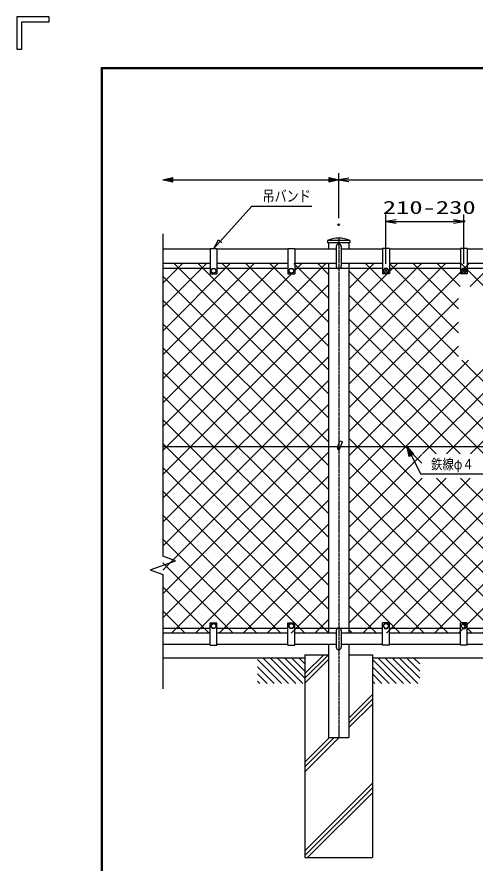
# Model space of a CAD drawing. Units: millimetres, scale not verified. Extents: x -2950 to 2950, y -2100 to 2100.
# Drawn here: x -2950 to -1595, y -403 to 2100 of the extents above; entities that cross this region are included whole.
import ezdxf
from ezdxf.enums import TextEntityAlignment as Align

# ---------------------------------------------------------------- set-up
doc = ezdxf.new("R2010")
doc.units = ezdxf.units.MM
doc.header["$LTSCALE"] = 10
doc.header["$PDMODE"] = 32
doc.header["$PDSIZE"] = 5
doc.linetypes.add('USER1', pattern=[1.125, 0.75, -0.125, 0.125, -0.125])
for name, color, linetype, lineweight in [('0-1_1', 7, 'Continuous', 25), ('0-2_0', 7, 'Continuous', 25), ('0-3_2', 7, 'Continuous', 25), ('0-4_EXTCNT-L', 2, 'Continuous', 25), ('0-6_WAKU', 7, 'Continuous', 25)]:
    doc.layers.add(name, color=color, linetype=linetype, lineweight=lineweight)
doc.layers.add('0-5_DEFPOINTS', color=7, linetype='Continuous')
doc.styles.add('ＭＳ ゴシック', font='')
doc.styles.get('ＭＳ ゴシック').set_extended_font_data('MS Gothic')

# ---------------------------------------------------------------- blocks, each defined once
blk = doc.blocks.new('C20')
at = {"layer": '0-1_1', "color": 4}
blk.add_line((7324.6, 28577.9), (8030, 27872.4), dxfattribs=at)
blk = doc.blocks.new('C21')
at = {"layer": '0-1_1', "color": 4}
blk.add_line((7492.2, 28622.4), (8242.2, 27872.4), dxfattribs=at)
blk = doc.blocks.new('C22')
at = {"layer": '0-1_1', "color": 4}
blk.add_line((7704.3, 28622.4), (8454.3, 27872.4), dxfattribs=at)
blk = doc.blocks.new('C23')
at = {"layer": '0-1_1', "color": 4}
blk.add_line((7916.4, 28622.4), (8666.4, 27872.4), dxfattribs=at)
blk = doc.blocks.new('C24')
at = {"layer": '0-1_1', "color": 4}
blk.add_line((8128.6, 28622.4), (8724.6, 28026.5), dxfattribs=at)
blk = doc.blocks.new('C25')
at = {"layer": '0-1_1', "color": 4}
blk.add_line((8340.7, 28622.4), (8724.6, 28238.6), dxfattribs=at)
blk = doc.blocks.new('C26')
at = {"layer": '0-1_1', "color": 4}
blk.add_line((8552.8, 28622.4), (8724.6, 28450.7), dxfattribs=at)
blk = doc.blocks.new('C27')
at = {"layer": '0-1_1', "color": 4}
blk.add_line((7324.6, 28365.8), (7817.9, 27872.4), dxfattribs=at)
blk = doc.blocks.new('C28')
at = {"layer": '0-1_1', "color": 4}
blk.add_line((7324.6, 28153.7), (7605.8, 27872.4), dxfattribs=at)
blk = doc.blocks.new('C29')
at = {"layer": '0-1_1', "color": 4}
blk.add_line((7324.6, 27941.5), (7393.6, 27872.4), dxfattribs=at)
blk = doc.blocks.new('C30')
at = {"layer": '0-1_1', "color": 4}
blk.add_line((10524.6, 28577.9), (11230, 27872.4), dxfattribs=at)
blk = doc.blocks.new('C31')
at = {"layer": '0-1_1', "color": 4}
blk.add_line((10692.2, 28622.4), (11442.2, 27872.4), dxfattribs=at)
blk = doc.blocks.new('C32')
at = {"layer": '0-1_1', "color": 4}
blk.add_line((10904.3, 28622.4), (11654.3, 27872.4), dxfattribs=at)
blk = doc.blocks.new('C33')
at = {"layer": '0-1_1', "color": 4}
blk.add_line((11116.4, 28622.4), (11866.4, 27872.4), dxfattribs=at)
blk = doc.blocks.new('C34')
at = {"layer": '0-1_1', "color": 4}
blk.add_line((11328.6, 28622.4), (11924.6, 28026.5), dxfattribs=at)
blk = doc.blocks.new('C35')
at = {"layer": '0-1_1', "color": 4}
blk.add_line((11540.7, 28622.4), (11924.6, 28238.6), dxfattribs=at)
blk = doc.blocks.new('C36')
at = {"layer": '0-1_1', "color": 4}
blk.add_line((11752.8, 28622.4), (11924.6, 28450.7), dxfattribs=at)
blk = doc.blocks.new('C37')
at = {"layer": '0-1_1', "color": 4}
blk.add_line((10524.6, 28365.8), (11017.9, 27872.4), dxfattribs=at)
blk = doc.blocks.new('C38')
at = {"layer": '0-1_1', "color": 4}
blk.add_line((10524.6, 28153.7), (10805.8, 27872.4), dxfattribs=at)
blk = doc.blocks.new('C39')
at = {"layer": '0-1_1', "color": 4}
blk.add_line((10524.6, 27941.5), (10593.6, 27872.4), dxfattribs=at)
blk = doc.blocks.new('DARROWS')
at = {"layer": '0-2_0', "color": 2}
blk.add_line((0, 0), (-9.991, 0), dxfattribs=at)
blk.add_lwpolyline([(-10, -1.667), (0, 0), (-10, 1.667)], dxfattribs=at)
blk = doc.blocks.new('X77')
at = {"layer": '0-2_0', "color": 4}
for p, q in [((8734.6, 29240.7), (13556.2, 34062.3)), ((8734.6, 29947.8), (12849.1, 34062.3)), ((8734.6, 30654.9), (12142, 34062.3)), ((8734.6, 31362), (11434.9, 34062.3)), ((8734.6, 32069.2), (10727.8, 34062.3)), ((8734.6, 32776.3), (10020.6, 34062.3)), ((8734.6, 33483.4), (9313.5, 34062.3)), ((13631.6, 29501.9), (9071.2, 34062.3)), ((13631.6, 30209), (9778.3, 34062.3)), ((13631.6, 30916.1), (10485.4, 34062.3)), ((13631.6, 31623.2), (11192.6, 34062.3)), ((13631.6, 32330.3), (11899.7, 34062.3)), ((13631.6, 33037.4), (12606.8, 34062.3)), ((13631.6, 33744.5), (13313.9, 34062.3)), ((13631.6, 28794.8), (8734.6, 33691.8)), ((8734.6, 28533.6), (13631.6, 33430.6)), ((13631.6, 28087.7), (8734.6, 32984.7)), ((8734.6, 27826.5), (13631.6, 32723.5)), ((13631.6, 27380.6), (8734.6, 32277.6)), ((8734.6, 27119.4), (13631.6, 32016.4)), ((13631.6, 26673.5), (8734.6, 31570.5)), ((8734.6, 26412.3), (13631.6, 31309.3)), ((13631.6, 25966.3), (8734.6, 30863.3)), ((8734.6, 25705.2), (13631.6, 30602.2)), ((13631.6, 25259.2), (8734.6, 30156.2)), ((8734.6, 24998.1), (13631.6, 29895.1)), ((13631.6, 24552.1), (8734.6, 29449.1)), ((8734.6, 24291), (13631.6, 29188)), ((13631.6, 23845), (8734.6, 28742)), ((8734.6, 23583.9), (13631.6, 28480.9)), ((13631.6, 23137.9), (8734.6, 28034.9)), ((8990.1, 23132.3), (13631.6, 27773.8)), ((12930.2, 23132.3), (8734.6, 27327.8)), ((9697.3, 23132.3), (13631.6, 27066.7)), ((12223.1, 23132.3), (8734.6, 26620.7)), ((10404.4, 23132.3), (13631.6, 26359.6)), ((11516, 23132.3), (8734.6, 25913.6)), ((11111.5, 23132.3), (13631.6, 25652.4)), ((10808.8, 23132.3), (8734.6, 25206.5)), ((11818.6, 23132.3), (13631.6, 24945.3)), ((10101.7, 23132.3), (8734.6, 24499.4)), ((12525.7, 23132.3), (13631.6, 24238.2)), ((9394.6, 23132.3), (8734.6, 23792.3)), ((13232.8, 23132.3), (13631.6, 23531.1))]:
    blk.add_line(p, q, dxfattribs=at)
blk = doc.blocks.new('X78')
at = {"layer": '0-2_0', "color": 4}
for p, q in [((14237.6, 23430), (24869.9, 34062.3)), ((14237.6, 30501.1), (17798.8, 34062.3)), ((14237.6, 31208.2), (17091.7, 34062.3)), ((14237.6, 31915.3), (16384.6, 34062.3)), ((14237.6, 32622.4), (15677.5, 34062.3)), ((14237.6, 33329.5), (14970.4, 34062.3)), ((14237.6, 34036.6), (14263.3, 34062.3)), ((14647, 23132.3), (25577, 34062.3)), ((17477.4, 31313), (14728.1, 34062.3)), ((17477.4, 32020.1), (15435.2, 34062.3)), ((17477.4, 32727.2), (16142.3, 34062.3)), ((17527.3, 33384.4), (16849.4, 34062.3)), ((18234.4, 33384.4), (17556.5, 34062.3)), ((17828, 33384.4), (18505.9, 34062.3)), ((18941.5, 33384.4), (18263.6, 34062.3)), ((18379.4, 28278.9), (24162.8, 34062.3)), ((18535.1, 33384.4), (19213, 34062.3)), ((19648.6, 33384.4), (18970.7, 34062.3)), ((19242.3, 33384.4), (19920.1, 34062.3)), ((20355.7, 33384.4), (19677.8, 34062.3)), ((19949.4, 33384.4), (20627.2, 34062.3)), ((21062.8, 33384.4), (20384.9, 34062.3)), ((20656.5, 33384.4), (21334.4, 34062.3)), ((25631.6, 29522.7), (21092.1, 34062.3)), ((21154.9, 31761.5), (23455.7, 34062.3)), ((21154.9, 32468.6), (22748.6, 34062.3)), ((21154.9, 33175.7), (22041.5, 34062.3)), ((25631.6, 30229.8), (21799.2, 34062.3)), ((25631.6, 30936.9), (22506.3, 34062.3)), ((25631.6, 31644), (23213.4, 34062.3)), ((25631.6, 32351.1), (23920.5, 34062.3)), ((25631.6, 33058.2), (24627.6, 34062.3)), ((25631.6, 33765.3), (25334.7, 34062.3)), ((22837.6, 25245.6), (14237.6, 33845.6)), ((15354.1, 23132.3), (25631.6, 33409.8)), ((22130.5, 25245.6), (14237.6, 33138.5)), ((25631.6, 28815.6), (21154.9, 33292.3)), ((14237.6, 29794), (17477.4, 33033.7)), ((16061.2, 23132.3), (25631.6, 32702.7)), ((25631.6, 28108.5), (21154.9, 32585.2)), ((18232.7, 28436.4), (14237.6, 32431.4)), ((14237.6, 29086.9), (17477.4, 32326.6)), ((16768.3, 23132.3), (25631.6, 31995.6)), ((25631.6, 27401.4), (21154.9, 31878.1)), ((17525.6, 28436.4), (14237.6, 31724.3)), ((14237.6, 28379.8), (17477.4, 31619.5)), ((14237.6, 26965.6), (18483, 31211)), ((14237.6, 27672.7), (17775.9, 31211)), ((16415.6, 28436.4), (19190.2, 31211)), ((17122.7, 28436.4), (19897.3, 31211)), ((17475.4, 23132.3), (25631.6, 31288.5)), ((23544.8, 25245.6), (17579.4, 31211)), ((17829.8, 28436.4), (20604.4, 31211)), ((24251.9, 25245.6), (18286.5, 31211)), ((24959, 25245.6), (18993.6, 31211)), ((25631.6, 25280.1), (19700.7, 31211)), ((25631.6, 25987.2), (20407.8, 31211)), ((25631.6, 26694.3), (21114.9, 31211)), ((16818.4, 28436.4), (14237.6, 31017.2)), ((18182.5, 23132.3), (25631.6, 30581.4)), ((16390.3, 28157.4), (14237.6, 30310.1)), ((21003, 25245.6), (25631.6, 29874.3)), ((20708.3, 23132.3), (14237.6, 29603)), ((21710.1, 25245.6), (25631.6, 29167.2)), ((20001.2, 23132.3), (14237.6, 28895.9)), ((14237.6, 26258.4), (16390.3, 28411.1)), ((21423.4, 25245.6), (18379.4, 28289.6)), ((22417.2, 25245.6), (25631.6, 28460.1)), ((19294.1, 23132.3), (14237.6, 28188.8)), ((14237.6, 24137.1), (17820.1, 27719.6)), ((14237.6, 24844.2), (17113, 27719.6)), ((14237.6, 25551.3), (16405.9, 27719.6)), ((21415.4, 23132.3), (16828.1, 27719.6)), ((20669.2, 24585.6), (17535.2, 27719.6)), ((20716.3, 25245.6), (18242.3, 27719.6)), ((23124.3, 25245.6), (25631.6, 27753)), ((18587, 23132.3), (14237.6, 27481.7)), ((23831.4, 25245.6), (25631.6, 27045.8)), ((17879.9, 23132.3), (14237.6, 26774.6)), ((24538.5, 25245.6), (25631.6, 26338.7)), ((17172.8, 23132.3), (14237.6, 26067.5)), ((25079.6, 25079.6), (25631.6, 25631.6)), ((16465.7, 23132.3), (14237.6, 25360.3)), ((25631.6, 24572.9), (25079.6, 25125)), ((18889.6, 23132.3), (20669.2, 24911.8)), ((23839.4, 23132.3), (25631.6, 24924.5)), ((15758.6, 23132.3), (14237.6, 24653.2)), ((19596.7, 23132.3), (21006.7, 24542.3)), ((20303.9, 23132.3), (21713.9, 24542.3)), ((22122.6, 23132.3), (20712.6, 24542.3)), ((21011, 23132.3), (22421, 24542.3)), ((22829.7, 23132.3), (21419.7, 24542.3)), ((21718.1, 23132.3), (23128.1, 24542.3)), ((23536.8, 23132.3), (22126.8, 24542.3)), ((22425.2, 23132.3), (23835.2, 24542.3)), ((24243.9, 23132.3), (22833.9, 24542.3)), ((23132.3, 23132.3), (24542.3, 24542.3)), ((24951, 23132.3), (23541, 24542.3)), ((25631.6, 23158.7), (24248.1, 24542.3)), ((25631.6, 23865.8), (24955.2, 24542.3)), ((24546.5, 23132.3), (25631.6, 24217.4)), ((15051.5, 23132.3), (14237.6, 23946.1)), ((25253.6, 23132.3), (25631.6, 23510.3)), ((14344.4, 23132.3), (14237.6, 23239))]:
    blk.add_line(p, q, dxfattribs=at)

msp = doc.modelspace()

# ---------------------------------------------------------------- linework, layer by layer
at = {"layer": '0-1_1', "color": 4}
for p, q in [((-2518.13, 1618.23), (-2490.13, 1625.23)), ((-2518.13, 1618.23), (-1998.13, 1618.23)), ((-2490.13, 1611.23), (-2518.13, 1618.23)), ((-2504.13, 1618.23), (-2490.13, 1621.73)), ((-2490.13, 1614.73), (-2504.13, 1618.23)), ((-2490.13, 1625.23), (-2490.13, 1611.23)), ((-2026.13, 1625.23), (-1998.13, 1618.23)), ((-2026.13, 1611.23), (-2026.13, 1625.23)), ((-2026.13, 1621.73), (-2012.13, 1618.23)), ((-2012.13, 1618.23), (-2026.13, 1614.73)), ((-1998.13, 1618.23), (-2026.13, 1611.23)), ((-2367.56, 1415.23), (-2254.92, 1540.23)), ((-2254.92, 1540.23), (-2077.48, 1540.23)), ((-2518.13, 1458.77), (-2518.13, 505.09)), ((-2367.56, 1415.23), (-2354.01, 1440.72)), ((-2354.01, 1440.72), (-2343.61, 1431.34)), ((-2480.54, 491.41), (-2518.13, 505.09)), ((-2555.72, 464.05), (-2480.54, 491.41)), ((-2555.72, 464.05), (-2518.13, 450.37)), ((-2518.13, 450.37), (-2518.13, 112.36)), ((-2098.13, 157.58), (-2042.48, 213.23)), ((-2098.13, 143.44), (-2028.34, 213.23)), ((-2098.13, 129.3), (-2028.43, 199)), ((-1967.83, 25.75), (-1898.13, 95.45)), ((-1967.83, 11.61), (-1898.13, 81.31)), ((-1967.83, -2.54), (-1898.13, 67.17)), ((-2098.13, -132.84), (-1997.07, -31.77)), ((-2098.13, -118.69), (-2011.21, -31.77)), ((-2098.13, -104.55), (-2025.35, -31.77)), ((-2098.13, -366.68), (-1898.13, -166.68)), ((-2098.13, -380.82), (-1898.13, -180.83)), ((-2089.93, -386.77), (-1898.13, -194.97))]:
    msp.add_line(p, q, dxfattribs=at)
at = {"layer": '0-1_1'}
for p, q in [((-1965.13, 1432.23), (-2031.13, 1432.23)), ((-2028.43, 1432.23), (-2028.43, 1413.23)), ((-1967.83, 1432.23), (-1967.83, 1413.23)), ((-1965.13, 1438.23), (-1965.13, 1432.23)), ((-2378.13, 1413.23), (-2518.13, 1413.23)), ((-2378.13, 1415.23), (-2378.13, 1340.23)), ((-2378.13, 1415.23), (-2358.13, 1415.23)), ((-2358.13, 1415.23), (-2358.13, 1340.23)), ((-2148.13, 1413.23), (-2358.13, 1413.23)), ((-2148.13, 1415.23), (-2148.13, 1340.23)), ((-2148.13, 1415.23), (-2128.13, 1415.23)), ((-2128.13, 1415.23), (-2128.13, 1340.23)), ((-2005.63, 1413.23), (-2128.13, 1413.23)), ((-2005.63, 1420.61), (-2005.63, 1362.95)), ((-1990.63, 1420.61), (-1990.63, 1362.95)), ((-1868.13, 1413.23), (-1990.63, 1413.23)), ((-1868.13, 1415.23), (-1868.13, 1340.23)), ((-1848.13, 1415.23), (-1868.13, 1415.23)), ((-1848.13, 1415.23), (-1848.13, 1340.23)), ((-1638.13, 1413.23), (-1848.13, 1413.23)), ((-1638.13, 1415.23), (-1638.13, 1340.23)), ((-1618.13, 1415.23), (-1638.13, 1415.23)), ((-1618.13, 1415.23), (-1618.13, 1340.23)), ((-1408.13, 1413.23), (-1618.13, 1413.23)), ((-2378.13, 1370.23), (-2518.13, 1370.23)), ((-2378.13, 1356.23), (-2518.13, 1356.23)), ((-2148.13, 1370.23), (-2358.13, 1370.23)), ((-2148.13, 1356.23), (-2358.13, 1356.23)), ((-2005.63, 1370.23), (-2128.13, 1370.23)), ((-2028.43, 1356.23), (-2128.13, 1356.23)), ((-2028.43, 1370.23), (-2028.43, 277.23)), ((-1868.13, 1356.23), (-2028.43, 1356.23)), ((-1868.13, 1370.23), (-1990.63, 1370.23)), ((-1967.83, 1370.23), (-1967.83, 277.23)), ((-1638.13, 1370.23), (-1848.13, 1370.23)), ((-1638.13, 1356.23), (-1848.13, 1356.23)), ((-1408.13, 1370.23), (-1618.13, 1370.23)), ((-1408.13, 1356.23), (-1618.13, 1356.23)), ((-2378.13, 1340.23), (-2358.13, 1340.23)), ((-2148.13, 1340.23), (-2128.13, 1340.23)), ((-1848.13, 1340.23), (-1868.13, 1340.23)), ((-1618.13, 1340.23), (-1638.13, 1340.23)), ((-2001.02, 828.23), (-2518.13, 828.23)), ((-2001.89, 825.83), (-1994.71, 845.57)), ((-1994.71, 845.57), (-1987.19, 842.83)), ((-1994.37, 823.1), (-1987.19, 842.83)), ((-801.02, 828.23), (-1992.51, 828.23)), ((-2378.13, 241.23), (-2378.13, 307.23)), ((-2378.13, 307.23), (-2358.13, 307.23)), ((-2358.13, 241.23), (-2358.13, 307.23)), ((-2148.13, 241.23), (-2148.13, 307.23)), ((-2148.13, 307.23), (-2128.13, 307.23)), ((-2128.13, 241.23), (-2128.13, 307.23)), ((-1868.13, 241.23), (-1868.13, 307.23)), ((-1848.13, 307.23), (-1868.13, 307.23)), ((-1848.13, 241.23), (-1848.13, 307.23)), ((-1638.13, 241.23), (-1638.13, 307.23)), ((-1618.13, 307.23), (-1638.13, 307.23)), ((-1618.13, 241.23), (-1618.13, 307.23)), ((-2378.13, 291.23), (-2518.13, 291.23)), ((-2378.13, 277.23), (-2518.13, 277.23)), ((-2148.13, 291.23), (-2358.13, 291.23)), ((-2148.13, 277.23), (-2358.13, 277.23)), ((-2028.43, 291.23), (-2128.13, 291.23)), ((-2005.63, 277.23), (-2128.13, 277.23)), ((-1868.13, 291.23), (-2028.43, 291.23)), ((-2005.63, 284.73), (-2005.63, 235.73)), ((-1990.63, 284.73), (-1990.63, 235.73)), ((-1868.13, 277.23), (-1990.63, 277.23)), ((-1638.13, 291.23), (-1848.13, 291.23)), ((-1638.13, 277.23), (-1848.13, 277.23)), ((-1408.13, 291.23), (-1618.13, 291.23)), ((-1408.13, 277.23), (-1618.13, 277.23)), ((-2378.13, 243.23), (-2518.13, 243.23)), ((-2378.13, 241.23), (-2358.13, 241.23)), ((-2148.13, 243.23), (-2358.13, 243.23)), ((-2148.13, 241.23), (-2128.13, 241.23)), ((-2005.63, 243.23), (-2128.13, 243.23)), ((-2028.43, 243.23), (-2028.43, -31.77)), ((-1868.13, 243.23), (-1990.63, 243.23)), ((-1967.83, 243.23), (-1967.83, -31.77)), ((-1848.13, 241.23), (-1868.13, 241.23)), ((-1638.13, 243.23), (-1848.13, 243.23)), ((-1618.13, 241.23), (-1638.13, 241.23)), ((-1408.13, 243.23), (-1618.13, 243.23)), ((-2098.13, 203.23), (-2518.13, 203.23)), ((-2098.13, 213.23), (-2098.13, -386.77)), ((-2098.13, 213.23), (-2028.43, 213.23)), ((-1967.83, 213.23), (-1898.13, 213.23)), ((-1898.13, 213.23), (-1898.13, -386.77)), ((-898.13, 203.23), (-1898.13, 203.23)), ((-2028.43, -31.77), (-1967.83, -31.77)), ((-2098.13, -386.77), (-1898.13, -386.77))]:
    msp.add_line(p, q, dxfattribs=at)
at = {"layer": '0-1_1', "color": 4, "linetype": 'USER1'}
msp.add_line((-1998.13, 1446.23), (-1998.13, -31.77), dxfattribs=at)
at = {"layer": '0-1_1'}
msp.add_lwpolyline([(-1965.13, 1438.23), (-2031.13, 1438.23), (-2031.13, 1432.23)], dxfattribs=at)
at = {"layer": '0-1_1', "color": 4}
msp.add_lwpolyline([(-1789.65, 800.06), (-1795.91, 828.23), (-1777.13, 806.32)], close=True, dxfattribs=at)
for points in [[(-1795.91, 828.23), (-1755.91, 748.23), (-1556.41, 748.23)], [(-1786.52, 801.62), (-1789.65, 815.71), (-1780.26, 804.75)]]:
    msp.add_lwpolyline(points, dxfattribs=at)
at = {"layer": '0-1_1'}
for centre, radius, start, end in [((-1998.13, 1420.61), 7.5, 0, 180), ((-1998.13, 1362.95), 7.5, 180, 0), ((-1998.13, 824.47), 4, 159.99965, 339.99972), ((-1998.13, 284.73), 7.5, 0, 180), ((-1998.13, 235.73), 7.5, 180, 0)]:
    msp.add_arc(centre, radius, start, end, dxfattribs=at)
at = {"layer": '0-3_2'}
for p, q in [((-2376.13, 1349.23), (-2372.13, 1356.16)), ((-2372.13, 1356.16), (-2364.13, 1356.16)), ((-2364.13, 1356.16), (-2360.13, 1349.23)), ((-1862.13, 1356.16), (-1866.13, 1349.23)), ((-1854.13, 1356.16), (-1862.13, 1356.16)), ((-1850.13, 1349.23), (-1854.13, 1356.16)), ((-2372.13, 1342.3), (-2376.13, 1349.23)), ((-2364.13, 1342.3), (-2372.13, 1342.3)), ((-2360.13, 1349.23), (-2364.13, 1342.3)), ((-1866.13, 1349.23), (-1862.13, 1342.3)), ((-1862.13, 1342.3), (-1854.13, 1342.3)), ((-1854.13, 1342.3), (-1850.13, 1349.23)), ((-2146.13, 298.23), (-2142.13, 305.16)), ((-2142.13, 305.16), (-2134.13, 305.16)), ((-2134.13, 305.16), (-2130.13, 298.23)), ((-1632.13, 305.16), (-1636.13, 298.23)), ((-1624.13, 305.16), (-1632.13, 305.16)), ((-1620.13, 298.23), (-1624.13, 305.16)), ((-2142.13, 291.3), (-2146.13, 298.23)), ((-2134.13, 291.3), (-2142.13, 291.3)), ((-2130.13, 298.23), (-2134.13, 291.3)), ((-1636.13, 298.23), (-1632.13, 291.3)), ((-1632.13, 291.3), (-1624.13, 291.3)), ((-1624.13, 291.3), (-1620.13, 298.23))]:
    msp.add_line(p, q, dxfattribs=at)
for points in [[(-2146.13, 1349.23), (-2142.13, 1356.16), (-2134.13, 1356.16), (-2130.13, 1349.23), (-2134.13, 1342.3), (-2142.13, 1342.3)], [(-1620.13, 1349.23), (-1624.13, 1356.16), (-1632.13, 1356.16), (-1636.13, 1349.23), (-1632.13, 1342.3), (-1624.13, 1342.3)], [(-2376.13, 298.23), (-2372.13, 305.16), (-2364.13, 305.16), (-2360.13, 298.23), (-2364.13, 291.3), (-2372.13, 291.3)], [(-1850.13, 298.23), (-1854.13, 305.16), (-1862.13, 305.16), (-1866.13, 298.23), (-1862.13, 291.3), (-1854.13, 291.3)]]:
    msp.add_lwpolyline(points, close=True, dxfattribs=at)
for centre in [(-2368.13, 1349.23), (-2138.13, 1349.23), (-1858.13, 1349.23), (-1628.13, 1349.23), (-2368.13, 298.23), (-2138.13, 298.23), (-1858.13, 298.23), (-1628.13, 298.23)]:
    msp.add_circle(centre, 6.93, dxfattribs=at)
at = {"layer": '0-4_EXTCNT-L', "color": 1}
for p, q in [((-1998.13, 1505.23), (-1998.13, 1638.23)), ((-1858.13, 1369.23), (-1858.13, 1515.23)), ((-1628.13, 1369.23), (-1628.13, 1515.23))]:
    msp.add_line(p, q, dxfattribs=at)
at = {"layer": '0-4_EXTCNT-L'}
for p, q in [((-1968.13, 1618.23), (-828.13, 1618.23)), ((-1828.13, 1495.23), (-1658.13, 1495.23))]:
    msp.add_line(p, q, dxfattribs=at)
at = {"layer": '0-4_EXTCNT-L', "color": 7}
msp.add_arc((-1998.13, 1367.97), 77.62, 64.84082, 115.15918, dxfattribs=at)
at = {"layer": '0-5_DEFPOINTS'}
for p in [(-1998.13, 1485.23), (-1628.13, 1495.23), (-1858.13, 1349.23), (-1628.13, 1349.23)]:
    msp.add_point(p, dxfattribs=at)
at = {"layer": '0-6_WAKU'}
for p, q in [((-2854.42, 2100.16), (-2949.92, 2100.16)), ((-2935.6, 2004.66), (-2935.6, 2085.84)), ((-2698.59, 1948.83), (2798.74, 1948.83)), ((-2698.59, -1948.51), (-2698.59, 1948.83))]:
    msp.add_line(p, q, dxfattribs=at)
for points in [[(-2949.92, 2100.16), (-2949.92, 2004.66), (-2935.6, 2004.66)], [(-2935.6, 2085.84), (-2854.42, 2085.84), (-2854.42, 2100.16)], [(-2697.26, -1947.17), (-2697.26, 1947.49), (2797.41, 1947.49)]]:
    msp.add_lwpolyline(points, dxfattribs=at)
msp.add_lwpolyline([(-2699.92, 1950.16), (2800.08, 1950.16), (2800.08, -1949.84), (-2699.92, -1949.84)], close=True, dxfattribs=at)

# ---------------------------------------------------------------- block references
at = {"layer": '0-2_0', "xscale": 0.1, "yscale": 0.1}
for name, p in [('C21', (-2970.59, -2659.01)), ('C22', (-2970.59, -2659.01)), ('C23', (-2970.59, -2659.01)), ('C24', (-2970.59, -2659.01)), ('C25', (-2970.59, -2659.01)), ('C26', (-2970.59, -2659.01)), ('C31', (-2950.59, -2659.01)), ('C32', (-2950.59, -2659.01)), ('C33', (-2950.59, -2659.01)), ('C34', (-2950.59, -2659.01)), ('C35', (-2950.59, -2659.01)), ('C36', (-2950.59, -2659.01)), ('C20', (-2970.59, -2659.01)), ('C27', (-2970.59, -2659.01)), ('C30', (-2950.59, -2659.01)), ('C37', (-2950.59, -2659.01)), ('C28', (-2970.59, -2659.01)), ('C38', (-2950.59, -2659.01)), ('C29', (-2970.59, -2659.01)), ('C39', (-2950.59, -2659.01))]:
    msp.add_blockref(name, p, dxfattribs=at)
at = {"layer": '0-4_EXTCNT-L', "xscale": 3, "yscale": 3, "rotation": 180}
for p in [(-1998.13, 1618.23), (-1858.13, 1495.23)]:
    msp.add_blockref('DARROWS', p, dxfattribs=at)
at = {"layer": '0-4_EXTCNT-L'}
for name, p, xscale, yscale in [('DARROWS', (-1628.13, 1495.23), 3, 3), ('X77', (-3391.6, -2036), 0.1, 0.1), ('X78', (-3391.6, -2036), 0.1, 0.1)]:
    msp.add_blockref(name, p, dxfattribs=dict(at, xscale=xscale, yscale=yscale))

# ---------------------------------------------------------------- texts
at = {"layer": '0-1_1', "color": 4, "style": 'ＭＳ ゴシック', "width": 0.8}
for s, height, p in [('吊バンド', 32.72, (-2223.42, 1543.94)), ('鉄線φ４', 30.61, (-1724.41, 752.34))]:
    msp.add_text(s, height=height, dxfattribs=at).set_placement(p, align=Align.BOTTOM_LEFT)
at = {"layer": '0-4_EXTCNT-L', "color": 3, "style": 'ＭＳ ゴシック', "width": 1.5}
msp.add_text('210-230', height=38.48, dxfattribs=at).set_placement((-1867.58, 1505.79), align=Align.BOTTOM_LEFT)

doc.saveas('drawing.dxf')
